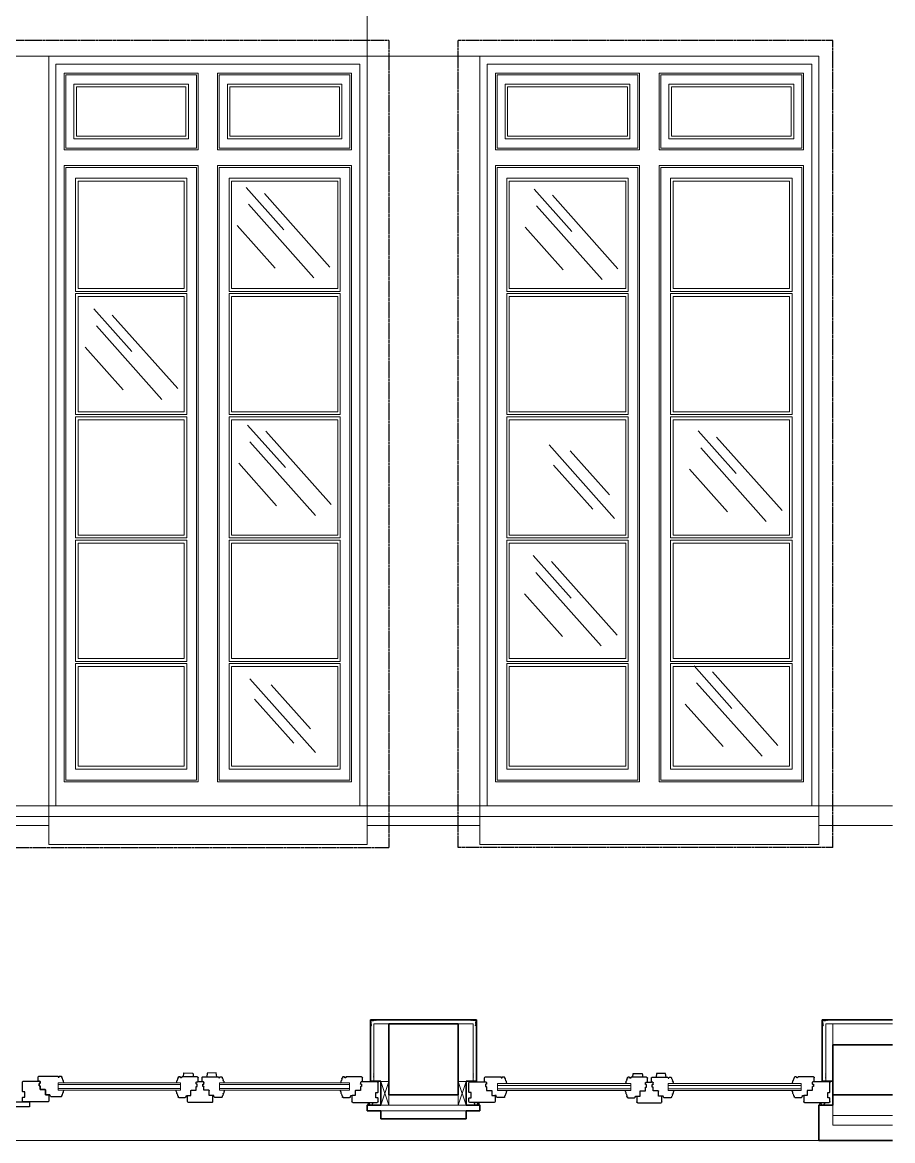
# Model space of a CAD drawing. Header units: inches. Extents: x -6116765 to 6074085, y -988255 to 3489801.
# Drawn here: x -2545350 to -1905578, y 1175693 to 1997135 of the extents above; entities that cross this region are included whole.
import ezdxf

# ---------------------------------------------------------------- set-up
doc = ezdxf.new("R2010")
doc.units = ezdxf.units.IN
doc.linetypes.add('HIDDEN', pattern=[0.375, 0.25, -0.125])
for name, color, linetype, lineweight in [('0_11mm_Line_Weight', 8, 'Continuous', 9), ('0_18mm_Line_Weight', 1, 'Continuous', 18), ('0_20mm_Line_Weight', 3, 'Continuous', 20), ('0_35mm_Line_Weight', 4, 'Continuous', 35), ('Partition_Framed', 250, 'Continuous', 25), ('Window_Elevations', 1, 'Continuous', 18), ('Window_Frames', 250, 'Continuous', 25), ('Window_Glass', 1, 'Continuous', 18)]:
    doc.layers.add(name, color=color, linetype=linetype, lineweight=lineweight)
for name, color, linetype in [('HATCH', 7, 'Continuous'), ('Structural_Concrete', 250, 'Continuous'), ('Wall', 7, 'Continuous')]:
    doc.layers.add(name, color=color, linetype=linetype)

# ---------------------------------------------------------------- blocks, each defined once
blk = doc.blocks.new('plasterstop')
at = {"layer": 'Partition_Framed', "const_width": 0.4}
blk.add_lwpolyline([(-9.6, 25.7), (-10.4, 24.9), (-9.6, 24), (-10.4, 23.2), (-9.6, 22.4), (-10.4, 21.5), (-9.6, 20.7), (-10.4, 19.8), (-9.6, 19), (-10.4, 18.2), (-9.6, 17.3), (-10.4, 16.5), (-9.6, 15.6), (-10.4, 14.8), (-9.6, 14), (-10.4, 13.1), (-9.6, 12.3), (-10.4, 11.4), (-9.6, 10.6), (-10.4, 9.8), (-10, 9.3), (-10, 0), (0, 0), (0, 0.5), (-10, 0.5)], dxfattribs=at)
blk = doc.blocks.new('angle_bead')
at = {"layer": 'Partition_Framed', "const_width": 0.4}
blk.add_lwpolyline([(-13.1, -13.7), (-13.1, -12.5), (-12, -12.5), (-12, -11.4), (-10.8, -11.4), (-10.8, -10.2), (-9.6, -10.2), (-9.6, -9), (-8.4, -9), (-8.4, -7.8), (-7.2, -7.8), (-7.2, -6.6), (-6.6, -6.6), (-0.7, -0.7, -0.519968), (0, 1.1, -0.532903), (0.7, -0.7), (6.6, -6.6), (7.2, -6.6), (7.2, -7.8), (8.4, -7.8), (8.4, -9), (9.6, -9), (9.6, -10.2), (10.8, -10.2), (10.8, -11.4), (12, -11.4), (12, -12.5), (13.1, -12.5), (13.1, -13.7)], format="xyb", dxfattribs=at)
blk = doc.blocks.new('A$C01F11D14')
at = {"layer": 'HATCH', "color": 8}
for p, q in [((165.2, 153.3), (301.5, 289.6)), ((0, 34.6), (235.5, 270.1)), ((57, 0), (292.5, 235.5)), ((196.8, 30.8), (333.1, 167.1))]:
    blk.add_line(p, q, dxfattribs=at)
blk = doc.blocks.new('A$C03C83EC0')
at = {"layer": 'HATCH', "color": 8}
for p, q in [((0, 0), (235.5, 235.5)), ((18.1, 75.6), (159.3, 216.9)), ((78.1, 29.4), (219.4, 170.7))]:
    blk.add_line(p, q, dxfattribs=at)
blk = doc.blocks.new('doors_windows_set')
at = {"layer": '0_11mm_Line_Weight'}
for p, q in [((12367.7, 8597.2), (12367.7, 6196.9)), ((9622.6, 8571.8), (9622.6, 6196.9)), ((10791, 8571.8), (9622.6, 8571.8)), ((10791, 6196.9), (10791, 8571.8)), ((11248.2, 6196.9), (11248.2, 8571.8)), ((11248.2, 8571.8), (12342.3, 8571.8)), ((12342.3, 8571.8), (12342.3, 6196.9))]:
    blk.add_line(p, q, dxfattribs=at)
for points in [[(9652.6, 8296.9), (10171.8, 8296.9), (10171.8, 8542.8), (9652.6, 8542.8)], [(9658.6, 8302.9), (10165.8, 8302.9), (10165.8, 8536.8), (9658.6, 8536.8)], [(10761, 8296.9), (10241.8, 8296.9), (10241.8, 8542.8), (10761, 8542.8)], [(10755, 8302.9), (10247.8, 8302.9), (10247.8, 8536.8), (10755, 8536.8)], [(11278.2, 8296.9), (11760.3, 8296.9), (11760.3, 8542.8), (11278.2, 8542.8)], [(11284.2, 8302.9), (11754.3, 8302.9), (11754.3, 8536.8), (11284.2, 8536.8)], [(12312.3, 8296.9), (11830.3, 8296.9), (11830.3, 8542.8), (12312.3, 8542.8)], [(12306.3, 8302.9), (11836.3, 8302.9), (11836.3, 8536.8), (12306.3, 8536.8)], [(9687.6, 8331.9), (10136.8, 8331.9), (10136.8, 8507.8), (9687.6, 8507.8)], [(9696.6, 8340.9), (10127.8, 8340.9), (10127.8, 8498.8), (9696.6, 8498.8)], [(10726, 8331.9), (10276.8, 8331.9), (10276.8, 8507.8), (10726, 8507.8)], [(10717, 8340.9), (10285.8, 8340.9), (10285.8, 8498.8), (10717, 8498.8)], [(11313.2, 8331.9), (11725.3, 8331.9), (11725.3, 8507.8), (11313.2, 8507.8)], [(11322.2, 8340.9), (11716.3, 8340.9), (11716.3, 8498.8), (11322.2, 8498.8)], [(12277.3, 8331.9), (11865.3, 8331.9), (11865.3, 8507.8), (12277.3, 8507.8)], [(12268.3, 8340.9), (11874.3, 8340.9), (11874.3, 8498.8), (12268.3, 8498.8)], [(10171.8, 6273.1), (9652.6, 6273.1), (9652.6, 8246.9), (10171.8, 8246.9)], [(10165.8, 6279.1), (9658.6, 6279.1), (9658.6, 8240.9), (10165.8, 8240.9)], [(10241.8, 6273.1), (10761, 6273.1), (10761, 8246.9), (10241.8, 8246.9)], [(10247.8, 6279.1), (10755, 6279.1), (10755, 8240.9), (10247.8, 8240.9)], [(11760.3, 6273.1), (11278.2, 6273.1), (11278.2, 8246.9), (11760.3, 8246.9)], [(11754.3, 6279.1), (11284.2, 6279.1), (11284.2, 8240.9), (11754.3, 8240.9)], [(11830.3, 6273.1), (12312.3, 6273.1), (12312.3, 8246.9), (11830.3, 8246.9)], [(11836.3, 6279.1), (12306.3, 6279.1), (12306.3, 8240.9), (11836.3, 8240.9)], [(10130.8, 7844), (9693.6, 7844), (9693.6, 8205.9), (10130.8, 8205.9)], [(10282.8, 7844), (10720, 7844), (10720, 8205.9), (10282.8, 8205.9)], [(11719.3, 7844), (11319.2, 7844), (11319.2, 8205.9), (11719.3, 8205.9)], [(11871.3, 7844), (12271.3, 7844), (12271.3, 8205.9), (11871.3, 8205.9)], [(10121.8, 7853), (9702.6, 7853), (9702.6, 8196.9), (10121.8, 8196.9)], [(10291.8, 7853), (10711, 7853), (10711, 8196.9), (10291.8, 8196.9)], [(11710.3, 7853), (11328.2, 7853), (11328.2, 8196.9), (11710.3, 8196.9)], [(11880.3, 7853), (12262.3, 7853), (12262.3, 8196.9), (11880.3, 8196.9)], [(10130.8, 7449.1), (9693.6, 7449.1), (9693.6, 7836.6), (10130.8, 7836.6)], [(10121.8, 7458.1), (9702.6, 7458.1), (9702.6, 7827.6), (10121.8, 7827.6)], [(10282.8, 7449.1), (10720, 7449.1), (10720, 7836.6), (10282.8, 7836.6)], [(10291.8, 7458.1), (10711, 7458.1), (10711, 7827.6), (10291.8, 7827.6)], [(11719.3, 7449.1), (11319.2, 7449.1), (11319.2, 7836.6), (11719.3, 7836.6)], [(11710.3, 7458.1), (11328.2, 7458.1), (11328.2, 7827.6), (11710.3, 7827.6)], [(11871.3, 7449.1), (12271.3, 7449.1), (12271.3, 7836.6), (11871.3, 7836.6)], [(11880.3, 7458.1), (12262.3, 7458.1), (12262.3, 7827.6), (11880.3, 7827.6)], [(10130.8, 7054.1), (9693.6, 7054.1), (9693.6, 7441.7), (10130.8, 7441.7)], [(10121.8, 7063.1), (9702.6, 7063.1), (9702.6, 7432.7), (10121.8, 7432.7)], [(10282.8, 7054.1), (10720, 7054.1), (10720, 7441.7), (10282.8, 7441.7)], [(10291.8, 7063.1), (10711, 7063.1), (10711, 7432.7), (10291.8, 7432.7)], [(11719.3, 7054.1), (11319.2, 7054.1), (11319.2, 7441.7), (11719.3, 7441.7)], [(11710.3, 7063.1), (11328.2, 7063.1), (11328.2, 7432.7), (11710.3, 7432.7)], [(11871.3, 7054.1), (12271.3, 7054.1), (12271.3, 7441.7), (11871.3, 7441.7)], [(11880.3, 7063.1), (12262.3, 7063.1), (12262.3, 7432.7), (11880.3, 7432.7)], [(10130.8, 6659.1), (9693.6, 6659.1), (9693.6, 7046.7), (10130.8, 7046.7)], [(10121.8, 6668.1), (9702.6, 6668.1), (9702.6, 7037.7), (10121.8, 7037.7)], [(10282.8, 6659.1), (10720, 6659.1), (10720, 7046.7), (10282.8, 7046.7)], [(10291.8, 6668.1), (10711, 6668.1), (10711, 7037.7), (10291.8, 7037.7)], [(11719.3, 6659.1), (11319.2, 6659.1), (11319.2, 7046.7), (11719.3, 7046.7)], [(11710.3, 6668.1), (11328.2, 6668.1), (11328.2, 7037.7), (11710.3, 7037.7)], [(11871.3, 6659.1), (12271.3, 6659.1), (12271.3, 7046.7), (11871.3, 7046.7)], [(11880.3, 6668.1), (12262.3, 6668.1), (12262.3, 7037.7), (11880.3, 7037.7)], [(10130.8, 6314.1), (9693.6, 6314.1), (9693.6, 6651.7), (10130.8, 6651.7)], [(10121.8, 6323.1), (9702.6, 6323.1), (9702.6, 6642.7), (10121.8, 6642.7)], [(10282.8, 6314.1), (10720, 6314.1), (10720, 6651.7), (10282.8, 6651.7)], [(10291.8, 6323.1), (10711, 6323.1), (10711, 6642.7), (10291.8, 6642.7)], [(11719.3, 6314.1), (11319.2, 6314.1), (11319.2, 6651.7), (11719.3, 6651.7)], [(11710.3, 6323.1), (11328.2, 6323.1), (11328.2, 6642.7), (11710.3, 6642.7)], [(11871.3, 6314.1), (12271.3, 6314.1), (12271.3, 6651.7), (11871.3, 6651.7)], [(11880.3, 6323.1), (12262.3, 6323.1), (12262.3, 6642.7), (11880.3, 6642.7)]]:
    blk.add_lwpolyline(points, close=True, dxfattribs=at)
at = {"layer": '0_18mm_Line_Weight'}
for p, q in [((9331.5, 6196.9), (9597.2, 6196.9)), ((9597.2, 6162), (10816.4, 6162)), ((16607.6, 6162), (10816.4, 6162)), ((9597.2, 6133.4), (9331.5, 6133.4)), ((9331.5, 5498.3), (9572.2, 5498.3)), ((9547.2, 5431.3), (9547.2, 5498.3)), ((9572.2, 5314.3), (9572.2, 5498.3)), ((10894.6, 5498.3), (10841.4, 5498.3)), ((10841.4, 5314.3), (10841.4, 5498.3)), ((11144.6, 5498.3), (11197.8, 5498.3)), ((11197.8, 5314.3), (11197.8, 5498.3)), ((10894.6, 5313.3), (10866.4, 5313.3)), ((11144.6, 5313.3), (11172.8, 5313.3)), ((10894.6, 5271.3), (10894.6, 5238.3)), ((11144.6, 5271.3), (11144.6, 5238.3)), ((9547.2, 5238.3), (9547.2, 5174.3)), ((10894.6, 5238.3), (10866.4, 5238.3)), ((9547.2, 5204.3), (9331.5, 5204.3)), ((9547.2, 5174.3), (9331.5, 5174.3)), ((9597.2, 5124.3), (10816.4, 5124.3)), ((14982, 5124.3), (10816.4, 5124.3))]:
    blk.add_line(p, q, dxfattribs=at)
at = {"layer": '0_18mm_Line_Weight', "color": 8}
for p, q in [((10866.4, 5313.3), (10894.6, 5238.3)), ((10866.4, 5238.3), (10894.6, 5313.3)), ((11172.8, 5313.3), (11144.6, 5238.3)), ((11172.8, 5238.3), (11144.6, 5313.3)), ((11172.8, 5238.3), (10866.4, 5238.3)), ((11172.8, 5219.3), (10866.4, 5219.3))]:
    blk.add_line(p, q, dxfattribs=at)
at = {"layer": '0_20mm_Line_Weight'}
for p, q in [((10816.4, 6196.9), (10816.4, 8597.2)), ((11222.8, 6196.9), (11222.8, 8597.2)), ((11222.8, 8597.2), (14982, 8597.2))]:
    blk.add_line(p, q, dxfattribs=at)
at = {"layer": '0_35mm_Line_Weight'}
for p, q in [((9331.5, 5510.8), (9584.7, 5510.8)), ((9584.7, 5314.3), (9584.7, 5510.8)), ((10828.9, 5510.8), (11210.3, 5510.8)), ((10828.9, 5314.3), (10828.9, 5510.8)), ((10894.6, 5271.3), (10894.6, 5498.3)), ((10894.6, 5498.3), (11144.6, 5498.3)), ((11144.6, 5498.3), (11144.6, 5271.3)), ((11210.3, 5314.3), (11210.3, 5510.8)), ((9331.5, 5431.3), (9547.2, 5431.3)), ((9547.2, 5271.3), (9547.2, 5431.3)), ((9547.2, 5314.3), (9572.2, 5314.3)), ((9572.2, 5314.3), (9584.7, 5314.3)), ((10841.4, 5314.3), (10828.9, 5314.3)), ((10866.4, 5314.3), (10841.4, 5314.3)), ((10866.4, 5238.3), (10866.4, 5314.3)), ((11172.8, 5314.3), (11197.8, 5314.3)), ((11172.8, 5238.3), (11172.8, 5314.3)), ((11197.8, 5314.3), (11210.3, 5314.3)), ((9546.4, 5271.3), (9331.5, 5271.3)), ((9547.2, 5238.3), (9547.2, 5271.3)), ((11144.6, 5271.3), (10894.6, 5271.3)), ((9597.2, 5238.3), (9547.2, 5238.3)), ((9597.2, 5238.3), (9597.2, 5124.3)), ((10816.4, 5238.3), (10866.4, 5238.3)), ((10816.4, 5238.3), (10816.4, 5219.3)), ((11222.8, 5238.3), (11172.8, 5238.3)), ((11222.8, 5238.3), (11172.8, 5238.3)), ((11222.8, 5238.3), (11222.8, 5219.3)), ((10816.4, 5219.3), (10866.4, 5219.3)), ((10866.4, 5219.3), (10866.4, 5194.3)), ((10866.4, 5194.3), (11172.8, 5194.3)), ((11222.8, 5219.3), (11172.8, 5219.3)), ((11172.8, 5219.3), (11172.8, 5194.3)), ((9597.2, 5124.3), (9331.5, 5124.3))]:
    blk.add_line(p, q, dxfattribs=at)
at = {"layer": 'Structural_Concrete', "color": 2, "linetype": 'HIDDEN', "ltscale": 10}
for p, q in [((9547.2, 6063.1), (9547.2, 8647.2)), ((9547.2, 8647.2), (10894.6, 8647.2)), ((10894.6, 6063.1), (10894.6, 8647.2)), ((11144.6, 8647.2), (11144.6, 6063.1)), ((11144.6, 8647.2), (15060.2, 8647.2)), ((9547.2, 6063.1), (10894.6, 6063.1)), ((15060.2, 6063.1), (11144.6, 6063.1))]:
    blk.add_line(p, q, dxfattribs=at)
at = {"layer": 'Window_Elevations', "color": 2}
for p, q in [((11222.8, 9003.6), (11222.8, 8597.2)), ((9597.2, 8597.2), (9597.2, 6162)), ((11222.8, 8597.2), (9597.2, 8597.2)), ((10816.4, 6196.9), (9597.2, 6196.9)), ((10816.4, 6196.9), (16607.6, 6196.9)), ((10816.4, 6196.9), (10816.4, 6073.1)), ((11222.8, 6196.9), (11222.8, 6073.1)), ((12367.7, 6196.9), (12367.7, 6073.1)), ((9597.2, 6073.1), (9597.2, 6162)), ((11222.8, 6133.4), (10816.4, 6133.4)), ((12558.1, 6133.4), (12367.7, 6133.4)), ((9597.2, 6073.1), (10816.4, 6073.1)), ((11222.8, 6073.1), (12367.7, 6073.1))]:
    blk.add_line(p, q, dxfattribs=at)
at = {"layer": 'Window_Frames'}
for p, q in [((9557.2, 5279.3), (9557.2, 5309.3)), ((9560.2, 5312.3), (9614.6, 5312.3)), ((9613.6, 5313.6), (9613.6, 5325.6)), ((9614.1, 5312.7), (9614.6, 5312.7)), ((9614.6, 5312.3), (9618.6, 5312.3)), ((9616.6, 5328.6), (9671.8, 5328.6)), ((9619.6, 5305.3), (9616.6, 5305.3)), ((9616.6, 5305.3), (9616.6, 5297.3)), ((9620.6, 5310.3), (9620.6, 5306.3)), ((9673.8, 5326.3), (9673.8, 5325.3)), ((9673.8, 5325.3), (9676.8, 5325.3)), ((9676.8, 5325.3), (9676.8, 5326.3)), ((9678.8, 5328.6), (9683.8, 5328.6)), ((9685.8, 5326.3), (9685.8, 5324.3)), ((9688.3, 5321.5), (9689.5, 5316.9)), ((9691.8, 5314.2), (9691.7, 5311.1)), ((9691.7, 5311.1), (9693.8, 5307.3)), ((10214.8, 5311.1), (10198.8, 5311.1)), ((10721.9, 5311.1), (10719.8, 5307.3)), ((10721.8, 5314.2), (10721.9, 5311.1)), ((10725.3, 5321.5), (10724.1, 5316.9)), ((10727.8, 5326.3), (10727.8, 5324.3)), ((10734.8, 5328.6), (10729.8, 5328.6)), ((10736.8, 5325.3), (10736.8, 5326.3)), ((10739.8, 5325.3), (10736.8, 5325.3)), ((10739.8, 5326.3), (10739.8, 5325.3)), ((10797, 5328.6), (10741.8, 5328.6)), ((10793, 5310.3), (10793, 5306.3)), ((10794, 5305.3), (10797, 5305.3)), ((10799, 5312.3), (10795, 5312.3)), ((10797, 5305.3), (10797, 5297.3)), ((10799.5, 5312.7), (10799, 5312.7)), ((10853.4, 5312.3), (10799, 5312.3)), ((10800, 5313.6), (10800, 5325.6)), ((10856.4, 5279.3), (10856.4, 5309.3)), ((11182.8, 5279.3), (11182.8, 5309.3)), ((11185.8, 5312.3), (11240.2, 5312.3)), ((11239.2, 5313.6), (11239.2, 5325.6)), ((11239.7, 5312.7), (11240.2, 5312.7)), ((11240.2, 5312.3), (11244.2, 5312.3)), ((11242.2, 5328.6), (11297.4, 5328.6)), ((11242.2, 5305.3), (11242.2, 5297.3)), ((11245.2, 5305.3), (11242.2, 5305.3)), ((11246.2, 5310.3), (11246.2, 5306.3)), ((11299.4, 5326.3), (11299.4, 5325.3)), ((11299.4, 5325.3), (11302.4, 5325.3)), ((11302.4, 5325.3), (11302.4, 5326.3)), ((11304.4, 5328.6), (11309.4, 5328.6)), ((11311.4, 5326.3), (11311.4, 5324.3)), ((11313.9, 5321.5), (11315.1, 5316.9)), ((11317.4, 5314.2), (11317.3, 5311.1)), ((11317.3, 5311.1), (11319.4, 5307.3)), ((11815.4, 5312.6), (11831.4, 5312.6)), ((9558.2, 5278.3), (9557.2, 5279.3)), ((9565.2, 5278.3), (9558.2, 5278.3)), ((9565.2, 5261.3), (9565.2, 5278.3)), ((9616.6, 5297.3), (9619.6, 5297.3)), ((9620.6, 5296.3), (9620.6, 5285.3)), ((9620.6, 5285.3), (9638.6, 5285.3)), ((9639.6, 5284.3), (9639.6, 5268.3)), ((9639.6, 5268.3), (9650.6, 5268.3)), ((9655.8, 5268.3), (9650.6, 5268.3)), ((9651.6, 5267.3), (9651.6, 5249.3)), ((9657.2, 5264.2), (9655.8, 5268.3)), ((9685.6, 5266.2), (9685.6, 5264.2)), ((9689.3, 5273.5), (9688.1, 5268.9)), ((9694.2, 5284.3), (9691.6, 5279.2)), ((9691.6, 5279.2), (9691.6, 5276.2)), ((10719.4, 5284.3), (10722, 5279.2)), ((10722, 5279.2), (10722, 5276.2)), ((10724.3, 5273.5), (10725.5, 5268.9)), ((10728.1, 5266.2), (10728.1, 5264.2)), ((10756.4, 5264.2), (10757.8, 5268.3)), ((10757.8, 5268.3), (10763, 5268.3)), ((10762, 5267.3), (10762, 5249.3)), ((10774, 5268.3), (10763, 5268.3)), ((10774, 5284.3), (10774, 5268.3)), ((10793, 5285.3), (10775, 5285.3)), ((10793, 5296.3), (10793, 5285.3)), ((10797, 5297.3), (10794, 5297.3)), ((10848.4, 5261.3), (10848.4, 5278.3)), ((10848.4, 5278.3), (10855.4, 5278.3)), ((10855.4, 5278.3), (10856.4, 5279.3)), ((11183.8, 5278.3), (11182.8, 5279.3)), ((11190.8, 5278.3), (11183.8, 5278.3)), ((11190.8, 5261.3), (11190.8, 5278.3)), ((11242.2, 5297.3), (11245.2, 5297.3)), ((11246.2, 5296.3), (11246.2, 5285.3)), ((11246.2, 5285.3), (11264.2, 5285.3)), ((11265.2, 5284.3), (11265.2, 5268.3)), ((11265.2, 5268.3), (11276.2, 5268.3)), ((11281.4, 5268.3), (11276.2, 5268.3)), ((11277.2, 5267.3), (11277.2, 5249.3)), ((11282.8, 5264.2), (11281.4, 5268.3)), ((11311.2, 5266.2), (11311.2, 5264.2)), ((11314.9, 5273.5), (11313.7, 5268.9)), ((11319.8, 5284.3), (11317.2, 5279.2)), ((11317.2, 5279.2), (11317.2, 5276.2)), ((9557.2, 5260.3), (9558.2, 5261.3)), ((9557.2, 5249.3), (9557.2, 5260.3)), ((9558.2, 5261.3), (9565.2, 5261.3)), ((9648.6, 5246.3), (9560.2, 5246.3)), ((9683.6, 5262.2), (9660, 5262.2)), ((10730.1, 5262.2), (10753.6, 5262.2)), ((10765, 5246.3), (10853.4, 5246.3)), ((10855.4, 5261.3), (10848.4, 5261.3)), ((10856.4, 5260.3), (10855.4, 5261.3)), ((10856.4, 5249.3), (10856.4, 5260.3)), ((11182.8, 5260.3), (11183.8, 5261.3)), ((11182.8, 5249.3), (11182.8, 5260.3)), ((11183.8, 5261.3), (11190.8, 5261.3)), ((11274.2, 5246.3), (11185.8, 5246.3)), ((11309.2, 5262.2), (11285.6, 5262.2))]:
    blk.add_line(p, q, dxfattribs=at)
for points in [[(10147, 5327.1), (10148.9, 5339.4), (10180.9, 5339.4), (10182.8, 5327.1)], [(10266.7, 5327.1), (10264.8, 5339.4), (10232.8, 5339.4), (10230.9, 5327.1)], [(11763.6, 5328.6), (11765.5, 5340.9), (11797.5, 5340.8), (11799.4, 5328.6)], [(11883.3, 5328.6), (11881.4, 5340.9), (11849.4, 5340.8), (11847.5, 5328.6)]]:
    blk.add_lwpolyline(points, dxfattribs=at)
for points in [[(10118.7, 5284.3), (10121.8, 5278.1), (10121.8, 5275, -0.180533), (10124.1, 5272.4), (10125.3, 5267.8, 0.244999), (10127.8, 5265), (10127.8, 5263, 0.414214), (10129.8, 5261), (10153.4, 5261, 0.31546), (10156.2, 5263), (10157.6, 5267), (10173.8, 5267), (10173.8, 5283, -0.414214), (10174.8, 5284), (10192.8, 5284), (10192.8, 5295, -0.414214), (10193.8, 5296), (10196.8, 5296), (10196.9, 5304), (10193.9, 5304, -0.414214), (10192.9, 5305), (10192.9, 5309.1, -0.414214), (10194.9, 5311.1), (10198.8, 5311.1), (10198.8, 5311.1, 0.414214), (10199.8, 5312.1), (10199.8, 5324.1, 0.414214), (10196.8, 5327.1), (10141.8, 5327.1, 0.413723), (10139.8, 5325.1), (10139.8, 5324.1), (10136.8, 5324.1), (10136.8, 5325.1, 0.414214), (10134.8, 5327.1), (10129.8, 5327.1, 0.414214), (10127.8, 5325.1), (10127.8, 5323.1, 0.244999), (10125.3, 5320.4), (10124.1, 5315.7, -0.180533), (10121.8, 5313.1), (10121.9, 5309.9), (10120.4, 5307.2)], [(10295, 5284.3), (10291.8, 5278.1), (10291.8, 5275, 0.180533), (10289.5, 5272.4), (10288.3, 5267.8, -0.244999), (10285.8, 5265), (10285.8, 5263, -0.414214), (10283.8, 5261), (10260.3, 5261, -0.31546), (10257.5, 5263), (10256, 5267), (10239.8, 5267), (10239.8, 5283, 0.414214), (10238.8, 5284), (10220.8, 5284), (10220.8, 5295, 0.414214), (10219.8, 5296), (10216.8, 5296), (10216.8, 5304), (10219.8, 5304, 0.414214), (10220.8, 5305), (10220.8, 5309.1, 0.414214), (10218.8, 5311.1), (10214.8, 5311.1), (10214.8, 5311.1, -0.414214), (10213.8, 5312.1), (10213.8, 5324.1, -0.414214), (10216.8, 5327.1), (10271.8, 5327.1, -0.413723), (10273.8, 5325.1), (10273.8, 5324.1), (10276.8, 5324.1), (10276.8, 5325.1, -0.414214), (10278.8, 5327.1), (10283.8, 5327.1, -0.414214), (10285.8, 5325.1), (10285.8, 5323.1, -0.244999), (10288.3, 5320.4), (10289.5, 5315.7, 0.180533), (10291.8, 5313.1), (10291.8, 5309.9), (10293.2, 5307.2)], [(11735.3, 5285.7), (11738.4, 5279.5), (11738.4, 5276.5, -0.180533), (11740.7, 5273.9), (11741.9, 5269.2, 0.244999), (11744.4, 5266.5), (11744.4, 5264.5, 0.414214), (11746.4, 5262.5), (11770, 5262.5, 0.31546), (11772.8, 5264.5), (11774.2, 5268.5), (11790.4, 5268.5), (11790.4, 5284.5, -0.414214), (11791.4, 5285.5), (11809.4, 5285.5), (11809.4, 5296.5, -0.414214), (11810.5, 5297.5), (11813.5, 5297.5), (11813.5, 5305.5), (11810.5, 5305.5, -0.414214), (11809.5, 5306.5), (11809.5, 5310.6, -0.414214), (11811.5, 5312.6), (11815.4, 5312.6), (11815.4, 5312.6, 0.414214), (11816.4, 5313.6), (11816.4, 5325.6, 0.414214), (11813.4, 5328.6), (11758.5, 5328.6, 0.413723), (11756.4, 5326.6), (11756.4, 5325.6), (11753.4, 5325.6), (11753.4, 5326.6, 0.414214), (11751.4, 5328.6), (11746.4, 5328.6, 0.414214), (11744.4, 5326.6), (11744.4, 5324.6, 0.244999), (11741.9, 5321.8), (11740.7, 5317.2, -0.180533), (11738.4, 5314.6), (11738.5, 5311.4), (11737.6, 5309.8)], [(11911.6, 5285.7), (11908.4, 5279.5), (11908.4, 5276.5, 0.180533), (11906.1, 5273.9), (11904.9, 5269.2, -0.244999), (11902.4, 5266.5), (11902.4, 5264.5, -0.414214), (11900.4, 5262.5), (11876.9, 5262.5, -0.31546), (11874.1, 5264.5), (11872.6, 5268.5), (11856.4, 5268.5), (11856.4, 5284.5, 0.414214), (11855.4, 5285.5), (11837.4, 5285.5), (11837.4, 5296.5, 0.414214), (11836.4, 5297.5), (11833.4, 5297.5), (11833.4, 5305.5), (11836.4, 5305.5, 0.414214), (11837.4, 5306.5), (11837.4, 5310.6, 0.414214), (11835.4, 5312.6), (11831.4, 5312.6), (11831.4, 5312.6, -0.414214), (11830.4, 5313.6), (11830.4, 5325.6, -0.414214), (11833.4, 5328.6), (11888.4, 5328.6, -0.413723), (11890.4, 5326.6), (11890.4, 5325.6), (11893.4, 5325.6), (11893.4, 5326.6, -0.414214), (11895.4, 5328.6), (11900.4, 5328.6, -0.414214), (11902.4, 5326.6), (11902.4, 5324.6, -0.244999), (11904.9, 5321.8), (11906.1, 5317.2, 0.180533), (11908.4, 5314.6), (11908.4, 5311.4), (11909.3, 5309.8)], [(12313.7, 5285.7), (12315.7, 5281.7), (12315.7, 5278.7, -0.180533), (12318, 5276), (12319.3, 5271.4, 0.244724), (12321.8, 5268.7), (12321.8, 5266.7, 0.417157), (12323.8, 5264.7), (12359.3, 5264.7, 0.316514), (12362.1, 5266.7), (12363.6, 5270.7), (12368.7, 5270.7), (12379.7, 5270.7), (12379.7, 5286.7, -0.414214), (12380.7, 5287.7), (12398.7, 5287.7), (12398.7, 5298.7, -0.414214), (12399.7, 5299.7), (12402.8, 5299.7), (12402.8, 5307.7), (12399.7, 5307.7, -0.414214), (12398.7, 5308.7), (12398.7, 5312.7, -0.414214), (12400.7, 5314.7), (12404.8, 5314.7), (12404.8, 5314.7, 0.414214), (12405.8, 5315.7), (12405.8, 5327.8, 0.414214), (12402.8, 5330.8), (12335.8, 5330.8, 0.414214), (12333.8, 5328.8), (12333.8, 5327.8), (12330.8, 5327.8), (12330.8, 5328.8, 0.414214), (12328.8, 5330.8), (12323.8, 5330.8, 0.414214), (12321.8, 5328.8), (12321.8, 5326.8, 0.244724), (12319.3, 5324), (12318, 5319.4, -0.180533), (12315.7, 5316.7), (12315.8, 5313.6), (12313.7, 5309.8)], [(10250.9, 5267, -0.185242), (10251.8, 5264), (10251.8, 5248, -0.414214), (10248.8, 5245), (10164.8, 5245, -0.397268), (10161.8, 5248.1), (10161.8, 5266.1, -0.414214), (10162.8, 5267.1)], [(11779.4, 5268.5, 0.185242), (11778.4, 5265.5), (11778.4, 5249.5, 0.414214), (11781.4, 5246.5), (11865.5, 5246.5, 0.397268), (11868.5, 5249.5), (11868.5, 5267.6, 0.414214), (11867.4, 5268.6)]]:
    blk.add_lwpolyline(points, format="xyb", dxfattribs=at)
blk.add_lwpolyline([(12404.8, 5314.7), (12400.8, 5314.7, 0.414214), (12398.7, 5312.7), (12398.7, 5308.7, 0.414214), (12399.8, 5307.7), (12402.8, 5307.7), (12402.8, 5299.7), (12399.8, 5299.7, 0.414214), (12398.7, 5298.7), (12398.7, 5287.7), (12380.7, 5287.7, 0.414214), (12379.7, 5286.7), (12379.7, 5270.7), (12368.7, 5270.7, 0.414214), (12367.7, 5269.7), (12367.7, 5251.7, 0.414214), (12370.7, 5248.7), (12459.1, 5248.7, 0.414214), (12462.1, 5251.7), (12462.1, 5262.7), (12461.1, 5263.7), (12454.1, 5263.7), (12454.1, 5280.7), (12461.1, 5280.7), (12462.1, 5281.7), (12462.1, 5311.7, 0.414214), (12459.1, 5314.7)], format="xyb", close=True, dxfattribs=at)
blk.add_lwpolyline([(12437.5, 5248.7), (12437.5, 5232.5), (12488.3, 5232.5), (12488.3, 5248.7)], close=True, dxfattribs=at)
for centre, radius, start, end in [((9560.2, 5309.3), 3, 90, 180), ((9616.6, 5325.6), 3, 89.7527, 179.7527), ((9614.4, 5313.5), 0.772, 172.5102, 287.4174), ((9618.6, 5310.3), 2, 360, 90), ((9619.6, 5306.3), 1, 270, 0), ((9671.4, 5326.2), 2.46, 4.1893, 79.1471), ((9679.4, 5326.1), 2.53, 101.6545, 174.8624), ((9683.3, 5326.1), 2.58, 4.9937, 77.0396), ((9684.4, 5320.5), 4, 14.7229, 69.7879), ((9694.2, 5318.6), 5, 199.6807, 240.6149), ((10719.4, 5318.6), 5, 299.3851, 340.3193), ((10729.2, 5320.5), 4, 110.2121, 165.2771), ((10730.4, 5326.1), 2.58, 102.9604, 175.0063), ((10734.3, 5326.1), 2.53, 5.1376, 78.3455), ((10742.3, 5326.2), 2.46, 100.8529, 175.8107), ((10795, 5310.3), 2, 90, 180), ((10794, 5306.3), 1, 180, 270), ((10797, 5325.6), 3, 0.2473, 90.2473), ((10799.3, 5313.5), 0.772, 252.5826, 7.4898), ((10853.4, 5309.3), 3, 0, 90), ((11185.8, 5309.3), 3, 90, 180), ((11242.2, 5325.6), 3, 89.7527, 179.7527), ((11240, 5313.5), 0.772, 172.5102, 287.4174), ((11244.2, 5310.3), 2, 360, 90), ((11245.2, 5306.3), 1, 270, 0), ((11297, 5326.2), 2.46, 4.1893, 79.1471), ((11305, 5326.1), 2.53, 101.6545, 174.8624), ((11308.9, 5326.1), 2.58, 4.9937, 77.0396), ((11310, 5320.5), 4, 14.7229, 69.7879), ((11319.8, 5318.6), 5, 199.6807, 240.6149), ((9619.6, 5296.3), 1, 0, 90), ((9638.6, 5284.3), 1, 0, 90), ((9650.6, 5267.3), 1, 0, 90), ((9660.1, 5265.2), 3.02, 199.339, 269.3726), ((9683.6, 5264.2), 2, 269.7527, 359.7527), ((9684.2, 5270), 4, 289.7175, 344.7825), ((9694, 5271.8), 5, 118.8905, 159.8247), ((10719.6, 5271.8), 5, 20.1753, 61.1095), ((10729.4, 5270), 4, 195.2175, 250.2825), ((10730.1, 5264.2), 2, 180.2473, 270.2473), ((10753.6, 5265.2), 3.02, 270.6274, 340.661), ((10763, 5267.3), 1, 90, 180), ((10775, 5284.3), 1, 90, 180), ((10794, 5296.3), 1, 90, 180), ((11245.2, 5296.3), 1, 0, 90), ((11264.2, 5284.3), 1, 0, 90), ((11276.2, 5267.3), 1, 0, 90), ((11285.7, 5265.2), 3.02, 199.339, 269.3726), ((11309.2, 5264.2), 2, 269.7527, 359.7527), ((11309.8, 5270), 4, 289.7175, 344.7825), ((11319.6, 5271.8), 5, 118.8905, 159.8247), ((9560.2, 5249.3), 3, 180, 270), ((9581.2, 5242.3), 4, 90, 270), ((9585.2, 5242.3), 4, 270, 90), ((9597.2, 5242.3), 4, 90, 270), ((9648.6, 5249.3), 3, 270, 0), ((10765, 5249.3), 3, 180, 270), ((10816.4, 5242.3), 4, 270, 90), ((10828.4, 5242.3), 4, 90, 270), ((10832.4, 5242.3), 4, 270, 90), ((10853.4, 5249.3), 3, 270, 0), ((11185.8, 5249.3), 3, 180, 270), ((11206.8, 5242.3), 4, 90, 270), ((11210.8, 5242.3), 4, 270, 90), ((11222.8, 5242.3), 4, 90, 270), ((11274.2, 5249.3), 3, 270, 0)]:
    blk.add_arc(centre, radius, start, end, dxfattribs=at)
at = {"layer": 'Window_Glass'}
for p, q in [((9660.8, 5307.2), (9660.7, 5284.3)), ((10139.7, 5307.2), (9660.8, 5307.2)), ((10139.7, 5301.2), (9660.8, 5301.2)), ((10139.7, 5307.2), (10139.7, 5284.3)), ((10274, 5307.2), (10752.8, 5307.2)), ((10274, 5307.2), (10274, 5284.3)), ((10274, 5301.2), (10752.8, 5301.2)), ((10752.8, 5307.2), (10752.9, 5284.3)), ((11286.4, 5309.7), (11286.3, 5285.7)), ((11286.4, 5309.7), (11753.4, 5309.8)), ((11286.4, 5303.7), (11753.4, 5303.8)), ((11753.4, 5309.8), (11753.4, 5285.7)), ((12333.6, 5309.7), (11893.4, 5309.8)), ((11893.4, 5309.8), (11893.4, 5285.7)), ((12333.6, 5303.7), (11893.4, 5303.8)), ((12333.6, 5285.7), (12333.6, 5309.7)), ((9660.7, 5290.3), (10139.7, 5290.3)), ((9660.7, 5284.3), (10139.7, 5284.3)), ((10752.9, 5290.3), (10274, 5290.3)), ((10752.9, 5284.3), (10274, 5284.3)), ((11753.4, 5291.7), (11286.3, 5291.7)), ((11753.4, 5285.7), (11286.3, 5285.7)), ((11893.4, 5291.7), (12333.6, 5291.7)), ((11893.4, 5285.7), (12333.6, 5285.7))]:
    blk.add_line(p, q, dxfattribs=at)
at = {"xscale": -1, "rotation": 314.9999999995578}
for p in [(9583.5, 5509.5), (11209.1, 5509.5)]:
    blk.add_blockref('angle_bead', p, dxfattribs=at)
at = {"rotation": 45.00000000044217}
blk.add_blockref('angle_bead', (10830.2, 5509.5), dxfattribs=at)
for p in [(9584.7, 5314.3), (11210.3, 5314.3)]:
    blk.add_blockref('plasterstop', p)
at = {"xscale": -1}
blk.add_blockref('plasterstop', (10828.9, 5314.3), dxfattribs=at)
at = {"layer": '0_11mm_Line_Weight'}
for name, p in [('A$C01F11D14', (10320.3, 7881.9)), ('A$C01F11D14', (11356.6, 7887.3)), ('A$C01F11D14', (11903.8, 7497.9)), ('A$C01F11D14', (11351.4, 7126.3)), ('A$C01F11D14', (9729.3, 7107.2)), ('A$C03C83EC0', (10332.4, 7116.6)), ('A$C01F11D14', (10323.2, 6708.4)), ('A$C01F11D14', (9744.6, 6355.3)), ('A$C03C83EC0', (11408.6, 6367.5))]:
    blk.add_blockref(name, p, dxfattribs=at)

msp = doc.modelspace()

# ---------------------------------------------------------------- block references
at = {"layer": 'Wall', "xscale": -204.3088964924482, "yscale": 229.3845259082618, "zscale": 204.3088964924482}
msp.add_blockref('doors_windows_set', (936.069, 266.519), dxfattribs=at)

doc.saveas('drawing.dxf')
